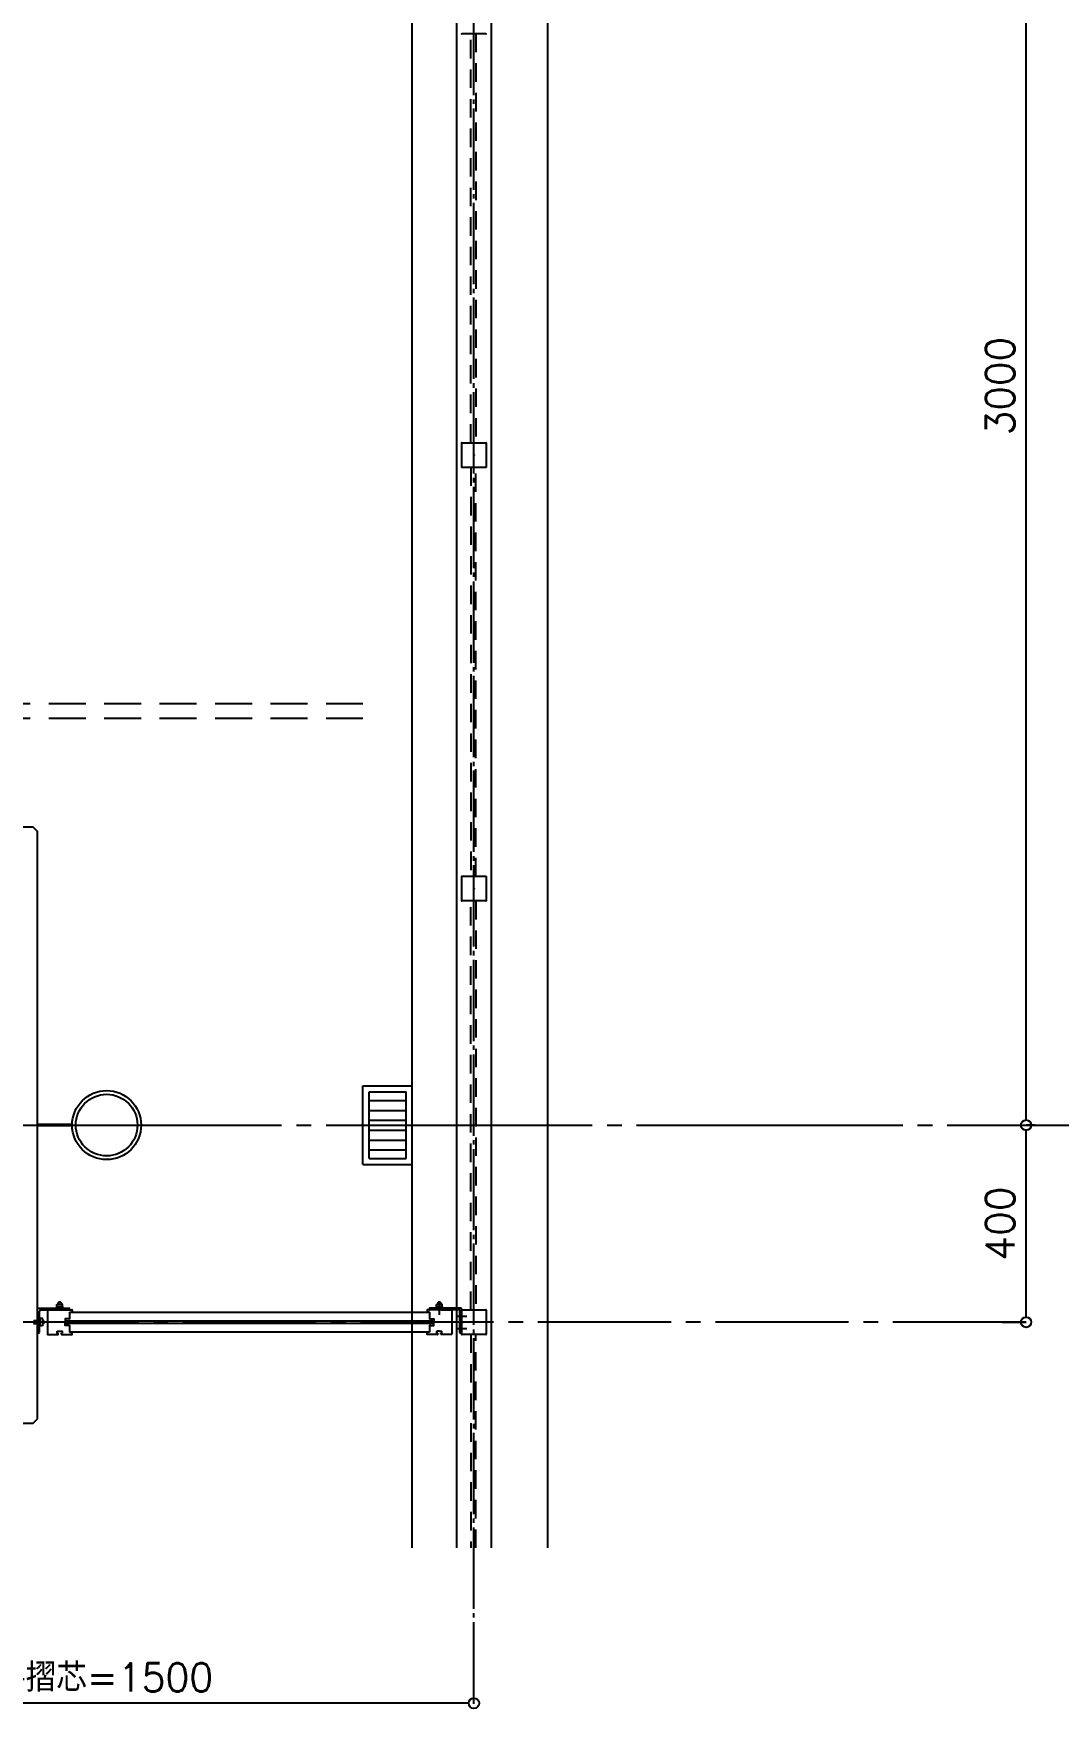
# Model space of a CAD drawing. Header units: millimetres. Extents: x 8300 to 125598, y -10383 to 40000.
# Drawn here: x 52307 to 54386, y 13716 to 17116 of the extents above; entities that cross this region are included whole.
import ezdxf
from ezdxf.enums import TextEntityAlignment as Align

# ---------------------------------------------------------------- set-up
doc = ezdxf.new("R2010")
doc.units = ezdxf.units.MM
doc.header["$LTSCALE"] = 300
for name, pattern in [('CADEWA_LINE5', [1.2, 0.9, -0.1, 0.1, -0.1]), ('CADEWA_LINE6', [2.1, 1.8, -0.1, 0.1, -0.1]), ('DASH-N', [0.375, 0.25, -0.125]), ('DASH-S', [0.2, 0.125, -0.075]), ('JIS_08_11', [12.8, 11, -0.6, 0.6, -0.6])]:
    doc.linetypes.add(name, pattern=pattern)
doc.layers.add('K建0_壁', color=7, linetype='CONTINUOUS')
doc.layers.add('通り芯', color=7, linetype='CONTINUOUS')
doc.styles.add('txt2', font='txt.shx', dxfattribs={"width": 0.943378, "bigfont": 'extfont2'})

msp = doc.modelspace()

# ---------------------------------------------------------------- linework, layer by layer
at = {"layer": 'K建0_壁', "color": 250, "linetype": 'JIS_08_11', "lineweight": -3, "ltscale": 0.05}
msp.add_line((53200, 13726.5), (53200, 26221.3), dxfattribs=at)
at = {"layer": 'K建0_壁', "color": 250, "linetype": 'Continuous', "lineweight": -3}
for p, q in [((53075, 14041.9), (53075, 25800)), ((53350, 14041.9), (53350, 25800)), ((54320, 14910.5), (54320, 17889.5)), ((53224.5, 17115), (53175.5, 17115)), ((53175, 16284.5), (53175, 16235.5)), ((53175.5, 16285), (53224.5, 16285)), ((53225, 16284.5), (53225, 16235.5)), ((53224.5, 16235), (53175.5, 16235)), ((53175, 15404.5), (53175, 15355.5)), ((53175.5, 15405), (53224.5, 15405)), ((53225, 15404.5), (53225, 15355.5)), ((53224.5, 15355), (53175.5, 15355)), ((52975, 14980), (53075, 14980)), ((52975, 14820), (52975, 14980)), ((52987.5, 14967.5), (53062.5, 14967.5)), ((52987.5, 14832.5), (52987.5, 14967.5)), ((53062.5, 14832.5), (53062.5, 14967.5)), ((53075, 14820), (53075, 14980)), ((52987.5, 14949.7), (53062.5, 14949.7)), ((52987.5, 14929.7), (53062.5, 14929.7)), ((52385, 14901.5), (52315, 14901.5)), ((52385, 14900), (52315, 14900)), ((52385, 14898.5), (52315, 14898.5)), ((52987.5, 14909.7), (53062.5, 14909.7)), ((54286.2, 14900), (54320, 14900)), ((54338.2, 14900), (54320, 14900)), ((52987.5, 14889.7), (53062.5, 14889.7)), ((52987.5, 14869.7), (53062.5, 14869.7)), ((54320, 14510.5), (54320, 14889.5)), ((52987.5, 14849.7), (53062.5, 14849.7)), ((52987.5, 14832.5), (53062.5, 14832.5)), ((52975, 14820), (53075, 14820)), ((52315, 14528.5), (52379.5, 14528.5)), ((52315, 14479), (52315, 14528.5)), ((52318.5, 14479), (52318.5, 14522)), ((52321.5, 14525), (52379.5, 14525)), ((52335, 14524.5), (52335, 14475.5)), ((52356.2, 14525), (52335.5, 14525)), ((52353.6, 14528.5), (52353.6, 14529.7)), ((52366.4, 14528.5), (52353.6, 14528.5)), ((52354, 14529.7), (52354, 14531.2)), ((52354.2, 14535.8), (52355, 14536.2)), ((52354.2, 14531.6), (52354.2, 14535.8)), ((52355, 14531.2), (52354.2, 14531.6)), ((52365, 14536.2), (52355, 14536.2)), ((52365, 14531.2), (52355, 14531.2)), ((52363.7, 14525), (52384.5, 14525)), ((52365.8, 14535.8), (52365, 14536.2)), ((52365, 14531.2), (52365.8, 14531.6)), ((52365.8, 14531.6), (52365.8, 14535.8)), ((52380, 14525.5), (52380, 14528)), ((52380, 14520.2), (52385, 14520.2)), ((52380, 14520.2), (52380, 14506)), ((53110, 14520), (52380, 14520)), ((52385, 14524.5), (52385, 14520.2)), ((53105, 14524.5), (53105, 14520.2)), ((53110, 14520.2), (53105, 14520.2)), ((53126.2, 14525), (53105.5, 14525)), ((53110, 14528), (53110, 14525.5)), ((53110, 14520.2), (53110, 14506)), ((53175, 14528.5), (53110.5, 14528.5)), ((53168.5, 14525), (53110.5, 14525)), ((53123.6, 14528.5), (53123.6, 14529.7)), ((53124, 14529.7), (53124, 14531.2)), ((53124.2, 14535.8), (53125, 14536.2)), ((53124.2, 14531.6), (53124.2, 14535.8)), ((53125, 14531.2), (53124.2, 14531.6)), ((53135, 14536.2), (53125, 14536.2)), ((53135, 14531.2), (53125, 14531.2)), ((53130, 14515.2), (53130, 14540.8)), ((53133.7, 14525), (53154.5, 14525)), ((53135.8, 14535.8), (53135, 14536.2)), ((53135, 14531.2), (53135.8, 14531.6)), ((53135.8, 14531.6), (53135.8, 14535.8)), ((53155, 14524.5), (53155, 14475.5)), ((53171.5, 14479), (53171.5, 14522)), ((53175, 14479), (53175, 14528.5)), ((53175, 14524.5), (53175, 14475.5)), ((53175.5, 14525), (53224.5, 14525)), ((53225, 14524.5), (53225, 14475.5)), ((52331.1, 14500), (52269.7, 14500)), ((52306.7, 14504), (52308.7, 14503)), ((52308.7, 14497), (52306.7, 14496)), ((52318.5, 14503), (52308.7, 14503)), ((52318.5, 14497), (52308.7, 14497)), ((52320, 14508.5), (52318.5, 14508.5)), ((52320, 14491.5), (52318.5, 14491.5)), ((52320, 14491.5), (52320, 14508.5)), ((52320, 14506.5), (52320.6, 14507.5)), ((52320, 14493.5), (52320.6, 14492.5)), ((52324.9, 14507.5), (52320.6, 14507.5)), ((52324.9, 14492.5), (52320.6, 14492.5)), ((52325.5, 14506.5), (52324.9, 14507.5)), ((52325.5, 14493.5), (52324.9, 14492.5)), ((52325.5, 14493.5), (52325.5, 14506.5)), ((52327.5, 14502.5), (52325.5, 14502.5)), ((52327.5, 14497.5), (52325.5, 14497.5)), ((52328, 14498), (52328, 14502)), ((52373, 14497.5), (52373, 14502.5)), ((52373, 14502.5), (53118.8, 14502.5)), ((53118.8, 14497.5), (52373, 14497.5)), ((52380, 14494), (52380, 14479.7)), ((53110, 14494), (53110, 14479.7)), ((53165.3, 14512.5), (53185.8, 14512.5)), ((53165.3, 14487.5), (53185.8, 14487.5)), ((54271.9, 14500), (54320, 14500)), ((52315.5, 14478.5), (52318, 14478.5)), ((52335.5, 14475), (52356.2, 14475)), ((52354.7, 14481.5), (52365.2, 14481.5)), ((52356.7, 14475.5), (52356.7, 14478)), ((52363.2, 14478), (52365.2, 14478)), ((52363.2, 14475.5), (52363.2, 14478)), ((52363.7, 14475), (52384.5, 14475)), ((52365.2, 14478), (52365.2, 14481.5)), ((53110, 14480), (52380, 14480)), ((52380, 14479.7), (52385, 14479.7)), ((52385, 14475.5), (52385, 14479.7)), ((53110, 14479.7), (53105, 14479.7)), ((53105, 14475.5), (53105, 14479.7)), ((53126.2, 14475), (53105.5, 14475)), ((53124.7, 14478), (53124.7, 14481.5)), ((53129.7, 14481.5), (53124.7, 14481.5)), ((53126.7, 14478), (53124.7, 14478)), ((53126.7, 14475.5), (53126.7, 14478)), ((53130.3, 14481.5), (53135.2, 14481.5)), ((53133.2, 14475.5), (53133.2, 14478)), ((53154.5, 14475), (53133.7, 14475)), ((53174.5, 14478.5), (53172, 14478.5)), ((53224.5, 14475), (53175.5, 14475)), ((53189.5, 13726.5), (51710.5, 13726.5)), ((53200, 13725.7), (53200, 13726.5))]:
    msp.add_line(p, q, dxfattribs=at)
at = {"layer": 'K建0_壁', "color": 250, "linetype": 'Continuous', "lineweight": -3, "ltscale": 50}
for p, q in [((53165, 25800), (53165, 14041.9)), ((53235, 25800), (53235, 14041.9))]:
    msp.add_line(p, q, dxfattribs=at)
at = {"layer": 'K建0_壁', "color": 250, "linetype": 'DASH-S', "lineweight": -3}
for p, q in [((53193.6, 16285), (53193.6, 17115)), ((53203.6, 17115), (53203.6, 16285)), ((53193.6, 16235), (53193.6, 15405)), ((53203.6, 15405), (53203.6, 16235)), ((53193.6, 14525), (53193.6, 15355)), ((53203.6, 15355), (53203.6, 14525)), ((53193.6, 14475), (53193.6, 14041.9)), ((53203.6, 14041.9), (53203.6, 14475))]:
    msp.add_line(p, q, dxfattribs=at)
at = {"layer": 'K建0_壁', "color": 250, "linetype": 'DASH-N', "lineweight": -3}
for p, q in [((52975, 15755), (51750, 15755)), ((52975, 15725), (51750, 15725))]:
    msp.add_line(p, q, dxfattribs=at)
at = {"layer": 'K建0_壁', "color": 250, "linetype": 'CADEWA_LINE5', "lineweight": -3}
msp.add_line((54320, 14500), (40488.8, 14500), dxfattribs=at)
at = {"layer": 'K建0_壁', "color": 250, "linetype": 'Continuous', "lineweight": -3}
msp.add_lwpolyline([(52315, 14304), (52315, 15496), (52306, 15505), (51300, 15505), (51300, 15483.8), (51300, 14316.2), (51300, 14295), (52306, 14295)], close=True, dxfattribs=at)
for points in [[(52366.4, 14528.5), (52366.4, 14529.7), (52353.6, 14529.7)], [(52366, 14529.7), (52366, 14531.2), (52354, 14531.2)], [(53136.4, 14528.5), (53136.4, 14529.7), (53123.6, 14529.7)], [(53136, 14529.7), (53136, 14531.2), (53124, 14531.2)], [(52380, 14506), (52378.8, 14506), (52378.8, 14507), (52371.2, 14507), (52371.2, 14500.3)], [(52380, 14494), (52378.8, 14494), (52378.8, 14493), (52371.2, 14493), (52371.2, 14499.7)], [(53110, 14506), (53111.2, 14506), (53111.2, 14507), (53118.8, 14507), (53118.8, 14500.3)], [(53110, 14494), (53111.2, 14494), (53111.2, 14493), (53118.8, 14493), (53118.8, 14499.7)], [(52356.7, 14478), (52354.7, 14478), (52354.7, 14481.5)], [(53133.2, 14478), (53135.2, 14478), (53135.2, 14481.5)]]:
    msp.add_lwpolyline(points, dxfattribs=at)
for centre, radius in [((53200, 16260), 0.5), ((53200, 15380), 0.5), ((52455, 14900), 70), ((52455, 14900), 62.5), ((54320, 14900), 10.5), ((54320, 14900), 10.5), ((53175, 14500), 1.59), ((53200, 14500), 0.5), ((54320, 14500), 10.5), ((53200, 13726.5), 10.5)]:
    msp.add_circle(centre, radius, dxfattribs=at)
for centre, radius, start, end in [((53175.5, 17115.5), 0.5, 180, 270), ((53224.5, 17115.5), 0.5, 270, 360), ((53175.5, 16284.5), 0.5, 90, 180), ((53224.5, 16284.5), 0.5, 0, 90), ((53175.5, 16235.5), 0.5, 180, 270), ((53224.5, 16235.5), 0.5, 270, 360), ((53175.5, 15404.5), 0.5, 90, 180), ((53224.5, 15404.5), 0.5, 0, 90), ((53175.5, 15355.5), 0.5, 180, 270), ((53224.5, 15355.5), 0.5, 270, 360), ((52321.5, 14522), 3, 90, 180), ((52335.5, 14524.5), 0.5, 90, 180), ((52355, 14536.7), 0.5, 270, 354.2608), ((52360, 14536.2), 4.5, 5.7392, 174.2608), ((52365, 14536.7), 0.5, 185.7392, 270), ((52379.5, 14528), 0.5, 0, 90), ((52379.5, 14525.5), 0.5, 270, 0), ((52384.5, 14524.5), 0.5, 0, 90), ((53105.5, 14524.5), 0.5, 90, 180), ((53110.5, 14528), 0.5, 90, 180), ((53110.5, 14525.5), 0.5, 180, 270), ((53125, 14536.7), 0.5, 269.9996, 354.2605), ((53130, 14536.2), 4.5, 5.7388, 174.2605), ((53135, 14536.7), 0.5, 185.7388, 269.9996), ((53154.5, 14524.5), 0.5, 0, 90), ((53168.5, 14522), 3, 0, 90), ((53175.5, 14524.5), 0.5, 90, 180), ((53224.5, 14524.5), 0.5, 0, 90), ((52327.5, 14502), 0.5, 0, 90), ((52327.5, 14498), 0.5, 270, 0), ((52371.2, 14500), 0.3, 90, 270), ((53118.8, 14500), 0.3, 270, 90), ((52315.5, 14479), 0.5, 180, 270), ((52318, 14479), 0.5, 270, 0), ((52335.5, 14475.5), 0.5, 180, 270), ((52356.2, 14475.5), 0.5, 270, 0), ((52363.7, 14475.5), 0.5, 180, 270), ((52384.5, 14475.5), 0.5, 270, 0), ((53105.5, 14475.5), 0.5, 180, 270), ((53126.2, 14475.5), 0.5, 270, 0), ((53130, 14481.5), 0.3, 0, 180), ((53133.7, 14475.5), 0.5, 180, 270), ((53154.5, 14475.5), 0.5, 270, 0), ((53172, 14479), 0.5, 180, 270), ((53174.5, 14479), 0.5, 270, 360), ((53175.5, 14475.5), 0.5, 180, 270), ((53224.5, 14475.5), 0.5, 270, 360)]:
    msp.add_arc(centre, radius, start, end, dxfattribs=at)
at = {"layer": '通り芯', "color": 96, "linetype": 'CADEWA_LINE6', "lineweight": -3}
msp.add_line((8800, 14900), (61700, 14900), dxfattribs=at)

# ---------------------------------------------------------------- texts
at = {"layer": 'K建0_壁', "color": 250, "lineweight": -3, "style": 'txt2'}
for s, width, p in [('3000', 1.013158, (54267.5, 16400)), ('400', 1.017857, (54267.5, 14700))]:
    msp.add_text(s, height=57.6, rotation=90, dxfattribs=dict(at, width=width)).set_placement(p, align=Align.MIDDLE_CENTER)
at = {"layer": 'K建0_壁', "color": 250, "lineweight": -3, "style": 'txt2', "width": 0.979167}
msp.add_text('手摺芯=1500', height=57.6, dxfattribs=at).set_placement((52450, 13779), align=Align.MIDDLE_CENTER)

doc.saveas('drawing.dxf')
